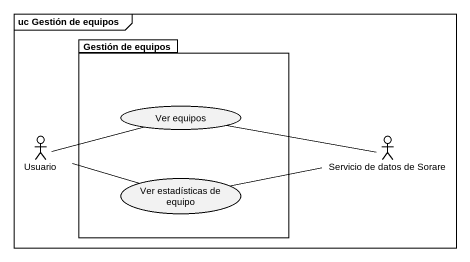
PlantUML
@startuml
mainframe uc Gestión de equipos
package "Gestión de equipos" as Gestión_de_equipos {
  usecase "Ver equipos" as Ver_equipos
  usecase "Ver estadísticas de equipo" as Ver_estadísticas_de_equipo
}
actor Usuario
actor "Servicio de datos de Sorare" as Servicio_de_datos_de_Sorare
Ver_equipos -right- Servicio_de_datos_de_Sorare
Usuario -right- Ver_equipos
Usuario -right- Ver_estadísticas_de_equipo
Ver_estadísticas_de_equipo -right- Servicio_de_datos_de_Sorare
@enduml
